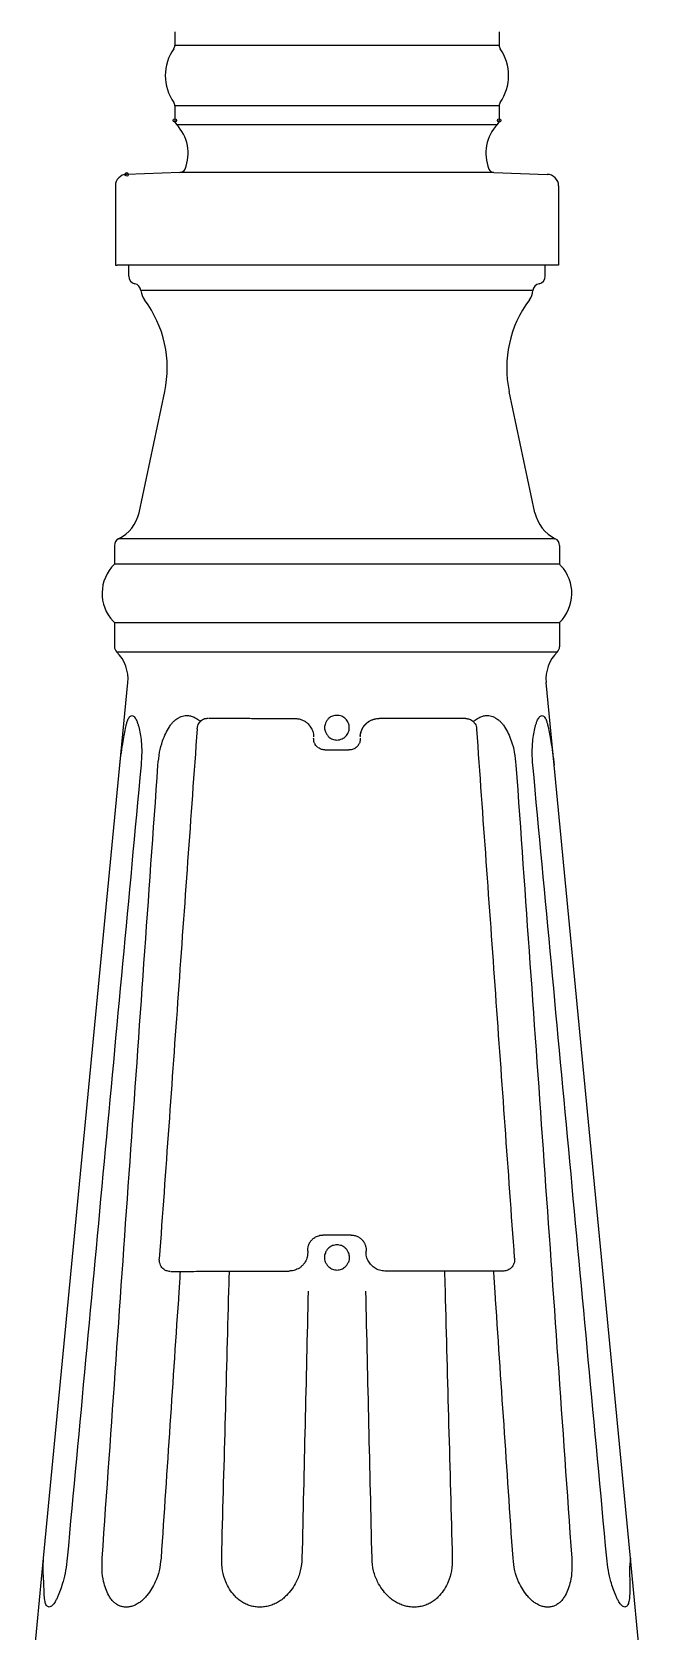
# Model space of a CAD drawing. Extents: x 0 to 104, y 0 to 335.
# Drawn here: x 31 to 51.6, y 30.3 to 84.4 of the extents above; entities that cross this region are included whole.
import ezdxf

# ---------------------------------------------------------------- set-up
doc = ezdxf.new("R2010")
doc.units = 0
doc.layers.add('LIVELLO_1', color=160, linetype='Continuous')

# ---------------------------------------------------------------- blocks, each defined once
blk = doc.blocks.new('AI9-BLK1')
at = {"layer": 'LIVELLO_1', "color": 7}
for p, q in [((-16.056, -83.152), (-16.056, -83.608)), ((-5.094, -83.152), (-5.094, -83.608)), ((-5.094, -83.608), (-16.056, -83.608)), ((-16.056, -85.645), (-16.056, -86.14)), ((-5.094, -85.645), (-16.056, -85.645)), ((-5.094, -85.645), (-5.094, -86.14)), ((-16.001, -86.271), (-5.148, -86.271)), ((-15.882, -87.9), (-17.681, -87.962)), ((-15.059, -87.9), (-15.882, -87.9)), ((-6.091, -87.9), (-15.059, -87.9)), ((-5.27, -87.9), (-6.091, -87.9)), ((-5.27, -87.9), (-3.468, -87.962)), ((-18.063, -88.347), (-18.063, -91.025)), ((-3.085, -88.347), (-3.085, -91.025)), ((-18.063, -91.025), (-18.004, -91.025)), ((-10.575, -91.025), (-18.004, -91.025)), ((-17.61, -91.403), (-17.61, -91.025)), ((-3.537, -91.025), (-17.61, -91.025)), ((-3.209, -91.025), (-10.575, -91.025)), ((-3.537, -91.403), (-3.537, -91.025)), ((-3.085, -91.025), (-3.209, -91.025)), ((-3.95, -91.882), (-17.198, -91.882)), ((-17.264, -99.387), (-16.396, -95.292)), ((-3.884, -99.387), (-4.755, -95.292)), ((-18.094, -100.497), (-18.094, -101.128)), ((-3.195, -100.269), (-17.952, -100.269)), ((-3.054, -100.497), (-3.054, -101.128)), ((-3.054, -101.128), (-18.094, -101.128)), ((-18.094, -103.094), (-18.094, -103.913)), ((-18.094, -103.094), (-3.054, -103.094)), ((-3.054, -103.094), (-3.054, -103.913)), ((-3.131, -104.094), (-18.018, -104.094)), ((-17.91, -107.916), (-17.64, -105.126)), ((-3.237, -107.916), (-3.507, -105.126)), ((-8.282, -106.336), (-9.15, -106.336)), ((-6.22, -106.333), (-7.095, -106.333)), ((-10.981, -107.399), (-10.393, -107.399)), ((-10.393, -107.399), (-10.169, -107.399)), ((-20.49, -134.696), (-17.91, -107.916)), ((-0.658, -134.696), (-3.237, -107.916)), ((-10.095, -123.786), (-11.055, -123.786)), ((-4.936, -125), (-5.276, -125)), ((-20.881, -138.762), (-20.49, -134.696)), ((-0.265, -138.762), (-0.658, -134.696))]:
    blk.add_line(p, q, dxfattribs=at)
for points in [[(-14.907, -106.325), (-14.856, -106.325), (-14.8, -106.325)], [(-7.095, -106.333), (-8.022, -106.336), (-8.282, -106.336)], [(-16.039, -125.015), (-15.956, -125.015), (-15.874, -125.015)], [(-14.404, -125.005), (-14.361, -125.005), (-14.317, -125.005), (-14.265, -125.005), (-14.209, -125.005)], [(-5.276, -125), (-6.941, -125), (-8.955, -125)]]:
    blk.add_lwpolyline(points, dxfattribs=at)
for centre, major_axis, ratio in [((-16.056, -86.14), (0.0594, 0), 0.921739), ((-5.093, -86.14), (0.0602, 0), 0.909962), ((-17.68, -87.962), (-0.0011, -0.061), 0.967351)]:
    blk.add_ellipse(centre, major_axis=major_axis, ratio=ratio, dxfattribs=at)
for points in [[(-16.09, -83.717), (-16.47, -84.261), (-16.47, -84.987), (-16.09, -85.537)], [(-16.09, -83.717), (-16.066, -83.685), (-16.056, -83.645), (-16.056, -83.608)], [(-5.094, -83.608), (-5.094, -83.645), (-5.08, -83.685), (-5.059, -83.717)], [(-5.059, -85.537), (-4.682, -84.987), (-4.682, -84.261), (-5.059, -83.717)], [(-16.056, -85.645), (-16.056, -85.604), (-16.066, -85.566), (-16.09, -85.537)], [(-5.059, -85.537), (-5.08, -85.566), (-5.094, -85.604), (-5.094, -85.645)], [(-16.056, -86.14), (-16.056, -86.187), (-16.036, -86.237), (-16.001, -86.271)], [(-15.709, -87.782), (-15.499, -87.266), (-15.612, -86.67), (-16.001, -86.271)], [(-5.148, -86.271), (-5.538, -86.67), (-5.651, -87.266), (-5.439, -87.782)], [(-5.148, -86.271), (-5.113, -86.237), (-5.094, -86.187), (-5.094, -86.14)], [(-17.681, -87.962), (-17.892, -87.962), (-18.063, -88.136), (-18.063, -88.347)], [(-15.882, -87.9), (-15.805, -87.896), (-15.739, -87.851), (-15.709, -87.782)], [(-5.439, -87.782), (-5.411, -87.851), (-5.344, -87.896), (-5.27, -87.9)], [(-3.085, -88.347), (-3.085, -88.136), (-3.258, -87.962), (-3.468, -87.962)], [(-17.61, -91.403), (-17.61, -91.525), (-17.525, -91.631), (-17.405, -91.655)], [(-17.198, -91.882), (-17.212, -91.771), (-17.294, -91.675), (-17.405, -91.655)], [(-3.744, -91.655), (-3.855, -91.675), (-3.94, -91.771), (-3.95, -91.882)], [(-3.744, -91.655), (-3.626, -91.631), (-3.537, -91.525), (-3.537, -91.403)], [(-17.198, -91.882), (-17.187, -91.997), (-17.144, -92.111), (-17.077, -92.201)], [(-17.198, -91.882), (-17.187, -91.997), (-17.144, -92.111), (-17.077, -92.201)], [(-16.396, -95.292), (-16.164, -94.21), (-16.412, -93.087), (-17.077, -92.201)], [(-4.073, -92.201), (-4.735, -93.087), (-4.986, -94.21), (-4.755, -95.292)], [(-4.073, -92.201), (-4.006, -92.111), (-3.962, -91.997), (-3.95, -91.882)], [(-17.952, -100.269), (-17.601, -100.093), (-17.348, -99.773), (-17.264, -99.387)], [(-3.884, -99.387), (-3.8, -99.773), (-3.549, -100.093), (-3.195, -100.269)], [(-17.952, -100.269), (-18.04, -100.309), (-18.094, -100.398), (-18.094, -100.497)], [(-3.054, -100.497), (-3.054, -100.398), (-3.11, -100.309), (-3.195, -100.269)], [(-18.094, -103.913), (-18.094, -103.978), (-18.066, -104.046), (-18.018, -104.094)], [(-17.64, -105.126), (-17.604, -104.742), (-17.742, -104.364), (-18.018, -104.094)], [(-3.131, -104.094), (-3.404, -104.364), (-3.544, -104.742), (-3.507, -105.126)], [(-3.131, -104.094), (-3.082, -104.046), (-3.054, -103.978), (-3.054, -103.913)]]:
    blk.add_open_spline(points, degree=3, dxfattribs=at)
for points, knots in [([(-18.094, -101.128), (-18.636, -101.651), (-18.655, -102.512), (-18.135, -103.056), (-18.12, -103.067), (-18.109, -103.083), (-18.094, -103.094)], [0, 0, 0, 0, 1, 1, 1, 2, 2, 2, 2]), ([(-3.054, -103.094), (-2.511, -102.576), (-2.495, -101.711), (-3.015, -101.168), (-3.026, -101.155), (-3.041, -101.146), (-3.054, -101.128)], [0, 0, 0, 0, 1, 1, 1, 2, 2, 2, 2]), ([(-17.91, -107.916), (-17.894, -107.771), (-17.88, -107.628), (-17.859, -107.487), (-17.842, -107.358), (-17.821, -107.233), (-17.801, -107.108), (-17.785, -107.023), (-17.773, -106.936), (-17.759, -106.856), (-17.744, -106.778), (-17.728, -106.699), (-17.711, -106.62), (-17.703, -106.586), (-17.695, -106.554), (-17.685, -106.521), (-17.676, -106.484), (-17.667, -106.45), (-17.654, -106.421), (-17.647, -106.397), (-17.637, -106.375), (-17.627, -106.355), (-17.619, -106.333), (-17.606, -106.312), (-17.593, -106.294), (-17.578, -106.28), (-17.566, -106.265), (-17.55, -106.257), (-17.537, -106.25), (-17.521, -106.242), (-17.502, -106.242), (-17.488, -106.242), (-17.469, -106.25), (-17.456, -106.257), (-17.438, -106.265), (-17.425, -106.28), (-17.412, -106.294), (-17.397, -106.312), (-17.384, -106.333), (-17.374, -106.352), (-17.361, -106.375), (-17.351, -106.397), (-17.339, -106.418), (-17.328, -106.45), (-17.315, -106.484), (-17.303, -106.518), (-17.294, -106.551), (-17.284, -106.586), (-17.274, -106.62), (-17.254, -106.699), (-17.237, -106.774), (-17.224, -106.856), (-17.212, -106.936), (-17.198, -107.023), (-17.188, -107.108), (-17.179, -107.233), (-17.17, -107.358), (-17.174, -107.488), (-17.174, -107.628), (-17.185, -107.771), (-17.195, -107.916)], [0, 0, 0, 0, 1, 1, 1, 2, 2, 2, 3, 3, 3, 4, 4, 4, 5, 5, 5, 6, 6, 6, 7, 7, 7, 8, 8, 8, 9, 9, 9, 10, 10, 10, 11, 11, 11, 12, 12, 12, 13, 13, 13, 14, 14, 14, 15, 15, 15, 16, 16, 16, 17, 17, 17, 18, 18, 18, 19, 19, 19, 20, 20, 20, 20]), ([(-16.623, -107.916), (-16.608, -107.766), (-16.595, -107.622), (-16.567, -107.48), (-16.544, -107.351), (-16.509, -107.22), (-16.469, -107.098), (-16.436, -107.008), (-16.401, -106.925), (-16.363, -106.842), (-16.326, -106.766), (-16.283, -106.691), (-16.237, -106.62), (-16.216, -106.583), (-16.191, -106.551), (-16.166, -106.521), (-16.141, -106.489), (-16.115, -106.46), (-16.083, -106.434), (-16.062, -106.413), (-16.039, -106.392), (-16.015, -106.375), (-15.992, -106.359), (-15.97, -106.343), (-15.946, -106.325)], [0, 0, 0, 0, 1, 1, 1, 2, 2, 2, 3, 3, 3, 4, 4, 4, 5, 5, 5, 6, 6, 6, 7, 7, 7, 8, 8, 8, 8]), ([(-15.946, -106.325), (-15.931, -106.315), (-15.913, -106.307), (-15.898, -106.298), (-15.876, -106.288), (-15.857, -106.28), (-15.838, -106.274), (-15.81, -106.261), (-15.782, -106.251), (-15.749, -106.25), (-15.721, -106.242), (-15.689, -106.24), (-15.658, -106.24), (-15.615, -106.24), (-15.573, -106.242), (-15.529, -106.251), (-15.487, -106.261), (-15.446, -106.277), (-15.405, -106.293), (-15.377, -106.303), (-15.351, -106.317), (-15.327, -106.333), (-15.302, -106.349), (-15.278, -106.367), (-15.258, -106.384), (-15.241, -106.397), (-15.231, -106.407), (-15.218, -106.418), (-15.208, -106.425), (-15.2, -106.434), (-15.192, -106.439)], [0, 0, 0, 0, 1, 1, 1, 2, 2, 2, 3, 3, 3, 4, 4, 4, 5, 5, 5, 6, 6, 6, 7, 7, 7, 8, 8, 8, 9, 9, 9, 10, 10, 10, 10]), ([(-15.278, -106.583), (-15.267, -106.557), (-15.258, -106.532), (-15.241, -106.508), (-15.228, -106.484), (-15.209, -106.46), (-15.192, -106.439)], [0, 0, 0, 0, 1, 1, 1, 2, 2, 2, 2]), ([(-15.192, -106.439), (-15.17, -106.421), (-15.148, -106.399), (-15.126, -106.384), (-15.101, -106.367), (-15.075, -106.359), (-15.046, -106.343)], [0, 0, 0, 0, 1, 1, 1, 2, 2, 2, 2]), ([(-15.046, -106.343), (-15.027, -106.341), (-15.007, -106.336), (-14.985, -106.333), (-14.966, -106.33), (-14.947, -106.327), (-14.924, -106.322)], [0, 0, 0, 0, 1, 1, 1, 2, 2, 2, 2]), ([(-14.8, -106.325), (-14.644, -106.325), (-14.493, -106.327), (-14.336, -106.327), (-14.185, -106.33), (-14.028, -106.33), (-13.875, -106.33)], [0, 0, 0, 0, 1, 1, 1, 2, 2, 2, 2]), ([(-13.875, -106.33), (-13.875, -106.33), (-13.686, -106.33), (-13.686, -106.33), (-13.612, -106.33), (-13.539, -106.33), (-13.467, -106.333), (-13.467, -106.333), (-13.178, -106.333), (-13.178, -106.333), (-13.178, -106.333), (-12.858, -106.333), (-12.858, -106.333)], [0, 0, 0, 0, 1, 1, 1, 2, 2, 2, 3, 3, 3, 4, 4, 4, 4]), ([(-12.858, -106.333), (-12.858, -106.333), (-12.43, -106.333), (-12.43, -106.333), (-12.288, -106.333), (-12.143, -106.333), (-11.999, -106.336)], [0, 0, 0, 0, 1, 1, 1, 2, 2, 2, 2]), ([(-11.996, -106.336), (-11.957, -106.341), (-11.916, -106.341), (-11.875, -106.349), (-11.837, -106.355), (-11.8, -106.367), (-11.765, -106.378), (-11.729, -106.392), (-11.696, -106.413), (-11.663, -106.431), (-11.635, -106.449), (-11.609, -106.466), (-11.582, -106.489), (-11.563, -106.508), (-11.541, -106.529), (-11.523, -106.551), (-11.515, -106.559), (-11.507, -106.567), (-11.5, -106.575), (-11.497, -106.582), (-11.492, -106.586), (-11.489, -106.593)], [0, 0, 0, 0, 1, 1, 1, 2, 2, 2, 3, 3, 3, 4, 4, 4, 5, 5, 5, 6, 6, 6, 7, 7, 7, 7]), ([(-10.575, -106.232), (-10.627, -106.233), (-10.677, -106.24), (-10.726, -106.254), (-10.769, -106.27), (-10.81, -106.298), (-10.845, -106.327), (-10.87, -106.352), (-10.894, -106.378), (-10.914, -106.408), (-10.935, -106.436), (-10.95, -106.466), (-10.963, -106.5), (-10.971, -106.524), (-10.98, -106.55), (-10.984, -106.572), (-10.991, -106.596), (-10.992, -106.62), (-10.992, -106.647), (-10.992, -106.668), (-10.991, -106.696), (-10.984, -106.72), (-10.98, -106.744), (-10.971, -106.768), (-10.964, -106.792), (-10.95, -106.824), (-10.935, -106.856), (-10.914, -106.882), (-10.894, -106.914), (-10.87, -106.94), (-10.845, -106.965), (-10.81, -106.994), (-10.769, -107.023), (-10.726, -107.037), (-10.677, -107.055), (-10.627, -107.057), (-10.575, -107.065)], [0, 0, 0, 0, 1, 1, 1, 2, 2, 2, 3, 3, 3, 4, 4, 4, 5, 5, 5, 6, 6, 6, 7, 7, 7, 8, 8, 8, 9, 9, 9, 10, 10, 10, 11, 11, 11, 12, 12, 12, 12]), ([(-10.415, -106.261), (-10.442, -106.251), (-10.468, -106.242), (-10.495, -106.237), (-10.517, -106.233), (-10.547, -106.232), (-10.575, -106.232)], [0, 0, 0, 0, 1, 1, 1, 2, 2, 2, 2]), ([(-10.401, -107.023), (-10.376, -107.012), (-10.356, -107.001), (-10.335, -106.986), (-10.315, -106.973), (-10.296, -106.957), (-10.279, -106.936), (-10.26, -106.919), (-10.243, -106.901), (-10.228, -106.875), (-10.213, -106.856), (-10.2, -106.832), (-10.192, -106.806), (-10.179, -106.782), (-10.169, -106.757), (-10.167, -106.729), (-10.161, -106.702), (-10.161, -106.675), (-10.161, -106.647), (-10.161, -106.62), (-10.161, -106.593), (-10.167, -106.567), (-10.169, -106.538), (-10.179, -106.511), (-10.192, -106.489), (-10.2, -106.46), (-10.213, -106.436), (-10.228, -106.416), (-10.243, -106.391), (-10.261, -106.37), (-10.282, -106.352), (-10.302, -106.33), (-10.32, -106.315), (-10.345, -106.299), (-10.366, -106.285), (-10.393, -106.274), (-10.415, -106.261)], [0, 0, 0, 0, 1, 1, 1, 2, 2, 2, 3, 3, 3, 4, 4, 4, 5, 5, 5, 6, 6, 6, 7, 7, 7, 8, 8, 8, 9, 9, 9, 10, 10, 10, 11, 11, 11, 12, 12, 12, 12]), ([(-9.642, -106.569), (-9.64, -106.567), (-9.636, -106.564), (-9.635, -106.557), (-9.631, -106.554), (-9.626, -106.551), (-9.623, -106.55), (-9.62, -106.545), (-9.617, -106.54), (-9.615, -106.538), (-9.612, -106.532), (-9.609, -106.529), (-9.606, -106.529), (-9.603, -106.524), (-9.6, -106.521), (-9.597, -106.521), (-9.595, -106.514), (-9.59, -106.514), (-9.587, -106.511), (-9.587, -106.508), (-9.585, -106.506), (-9.579, -106.503), (-9.578, -106.5), (-9.576, -106.497), (-9.573, -106.497), (-9.571, -106.493), (-9.565, -106.492), (-9.562, -106.489), (-9.561, -106.489), (-9.559, -106.484), (-9.554, -106.482), (-9.553, -106.479), (-9.549, -106.479), (-9.548, -106.476), (-9.545, -106.472), (-9.541, -106.468), (-9.54, -106.468), (-9.537, -106.466), (-9.537, -106.466), (-9.533, -106.466), (-9.533, -106.466), (-9.531, -106.463), (-9.529, -106.46), (-9.529, -106.46), (-9.526, -106.46), (-9.526, -106.46), (-9.524, -106.458), (-9.521, -106.458), (-9.521, -106.458), (-9.518, -106.458), (-9.518, -106.453), (-9.518, -106.453), (-9.518, -106.453), (-9.515, -106.45), (-9.515, -106.45), (-9.515, -106.45), (-9.512, -106.449), (-9.512, -106.449), (-9.512, -106.449), (-9.507, -106.449), (-9.507, -106.449), (-9.507, -106.449), (-9.507, -106.445), (-9.507, -106.445), (-9.507, -106.445), (-9.505, -106.445), (-9.505, -106.445)], [0, 0, 0, 0, 1, 1, 1, 2, 2, 2, 3, 3, 3, 4, 4, 4, 5, 5, 5, 6, 6, 6, 7, 7, 7, 8, 8, 8, 9, 9, 9, 10, 10, 10, 11, 11, 11, 12, 12, 12, 13, 13, 13, 14, 14, 14, 15, 15, 15, 16, 16, 16, 17, 17, 17, 18, 18, 18, 19, 19, 19, 20, 20, 20, 21, 21, 21, 22, 22, 22, 22]), ([(-9.642, -106.569), (-9.638, -106.567), (-9.635, -106.559), (-9.631, -106.557), (-9.626, -106.551), (-9.62, -106.545), (-9.617, -106.538), (-9.609, -106.529), (-9.6, -106.524), (-9.59, -106.514), (-9.585, -106.506), (-9.578, -106.5), (-9.567, -106.493), (-9.557, -106.484), (-9.545, -106.476), (-9.533, -106.466), (-9.524, -106.458), (-9.515, -106.45), (-9.505, -106.445)], [0, 0, 0, 0, 1, 1, 1, 2, 2, 2, 3, 3, 3, 4, 4, 4, 5, 5, 5, 6, 6, 6, 6]), ([(-9.505, -106.445), (-9.495, -106.439), (-9.487, -106.434), (-9.479, -106.428), (-9.469, -106.421), (-9.454, -106.416), (-9.443, -106.408), (-9.426, -106.399), (-9.41, -106.391), (-9.391, -106.384), (-9.37, -106.375), (-9.349, -106.37), (-9.329, -106.36)], [0, 0, 0, 0, 1, 1, 1, 2, 2, 2, 3, 3, 3, 4, 4, 4, 4]), ([(-9.505, -106.445), (-9.477, -106.428), (-9.451, -106.413), (-9.421, -106.397), (-9.391, -106.384), (-9.36, -106.373), (-9.329, -106.36)], [0, 0, 0, 0, 1, 1, 1, 2, 2, 2, 2]), ([(-9.329, -106.36), (-9.301, -106.355), (-9.272, -106.349), (-9.244, -106.343), (-9.212, -106.341), (-9.183, -106.341), (-9.153, -106.336)], [0, 0, 0, 0, 1, 1, 1, 2, 2, 2, 2]), ([(-9.329, -106.36), (-9.317, -106.36), (-9.305, -106.359), (-9.294, -106.352), (-9.28, -106.352), (-9.27, -106.349), (-9.258, -106.346)], [0, 0, 0, 0, 1, 1, 1, 2, 2, 2, 2]), ([(-6.22, -106.333), (-6.2, -106.341), (-6.181, -106.343), (-6.161, -106.346), (-6.137, -106.349), (-6.12, -106.352), (-6.1, -106.359)], [0, 0, 0, 0, 1, 1, 1, 2, 2, 2, 2]), ([(-6.1, -106.359), (-6.073, -106.367), (-6.047, -106.378), (-6.027, -106.392), (-6.002, -106.408), (-5.983, -106.428), (-5.962, -106.445)], [0, 0, 0, 0, 1, 1, 1, 2, 2, 2, 2]), ([(-5.962, -106.445), (-5.953, -106.439), (-5.945, -106.431), (-5.937, -106.421), (-5.921, -106.408), (-5.908, -106.397), (-5.894, -106.384), (-5.871, -106.367), (-5.847, -106.349), (-5.82, -106.333), (-5.795, -106.317), (-5.77, -106.303), (-5.742, -106.293), (-5.704, -106.277), (-5.66, -106.261), (-5.62, -106.251), (-5.577, -106.242), (-5.533, -106.24), (-5.49, -106.24), (-5.458, -106.24), (-5.429, -106.242), (-5.397, -106.25), (-5.367, -106.251), (-5.339, -106.261), (-5.312, -106.274), (-5.291, -106.28), (-5.271, -106.288), (-5.25, -106.298), (-5.238, -106.307), (-5.218, -106.315), (-5.204, -106.325)], [0, 0, 0, 0, 1, 1, 1, 2, 2, 2, 3, 3, 3, 4, 4, 4, 5, 5, 5, 6, 6, 6, 7, 7, 7, 8, 8, 8, 9, 9, 9, 10, 10, 10, 10]), ([(-5.962, -106.445), (-5.944, -106.468), (-5.922, -106.492), (-5.908, -106.514), (-5.892, -106.54), (-5.881, -106.569), (-5.871, -106.596)], [0, 0, 0, 0, 1, 1, 1, 2, 2, 2, 2]), ([(-5.204, -106.325), (-5.179, -106.343), (-5.157, -106.359), (-5.135, -106.375), (-5.11, -106.392), (-5.088, -106.413), (-5.064, -106.434), (-5.035, -106.46), (-5.007, -106.489), (-4.984, -106.521), (-4.957, -106.551), (-4.933, -106.583), (-4.913, -106.62), (-4.865, -106.691), (-4.823, -106.766), (-4.788, -106.842), (-4.747, -106.925), (-4.714, -107.008), (-4.682, -107.098), (-4.641, -107.22), (-4.606, -107.351), (-4.581, -107.48), (-4.555, -107.622), (-4.54, -107.766), (-4.525, -107.916)], [0, 0, 0, 0, 1, 1, 1, 2, 2, 2, 3, 3, 3, 4, 4, 4, 5, 5, 5, 6, 6, 6, 7, 7, 7, 8, 8, 8, 8]), ([(-3.955, -107.916), (-3.965, -107.771), (-3.974, -107.628), (-3.974, -107.488), (-3.974, -107.358), (-3.973, -107.233), (-3.958, -107.108), (-3.95, -107.023), (-3.94, -106.936), (-3.926, -106.856), (-3.912, -106.774), (-3.897, -106.699), (-3.874, -106.62), (-3.866, -106.586), (-3.857, -106.551), (-3.845, -106.518), (-3.835, -106.484), (-3.82, -106.45), (-3.808, -106.418), (-3.799, -106.397), (-3.789, -106.375), (-3.775, -106.352), (-3.766, -106.333), (-3.751, -106.312), (-3.736, -106.294), (-3.722, -106.28), (-3.708, -106.265), (-3.692, -106.257), (-3.678, -106.25), (-3.661, -106.242), (-3.645, -106.242), (-3.628, -106.242), (-3.611, -106.25), (-3.598, -106.257), (-3.582, -106.265), (-3.567, -106.28), (-3.556, -106.294), (-3.54, -106.312), (-3.529, -106.333), (-3.52, -106.355), (-3.51, -106.375), (-3.501, -106.397), (-3.493, -106.421), (-3.483, -106.45), (-3.473, -106.484), (-3.465, -106.521), (-3.454, -106.554), (-3.446, -106.586), (-3.435, -106.62), (-3.419, -106.699), (-3.402, -106.778), (-3.391, -106.856), (-3.375, -106.936), (-3.361, -107.023), (-3.349, -107.108), (-3.327, -107.233), (-3.309, -107.358), (-3.291, -107.487), (-3.268, -107.628), (-3.255, -107.771), (-3.237, -107.916)], [0, 0, 0, 0, 1, 1, 1, 2, 2, 2, 3, 3, 3, 4, 4, 4, 5, 5, 5, 6, 6, 6, 7, 7, 7, 8, 8, 8, 9, 9, 9, 10, 10, 10, 11, 11, 11, 12, 12, 12, 13, 13, 13, 14, 14, 14, 15, 15, 15, 16, 16, 16, 17, 17, 17, 18, 18, 18, 19, 19, 19, 20, 20, 20, 20]), ([(-15.3, -106.691), (-15.514, -109.673), (-15.729, -112.655), (-15.94, -115.637), (-16.153, -118.621), (-16.365, -121.599), (-16.58, -124.583)], [0, 0, 0, 0, 1, 1, 1, 2, 2, 2, 2]), ([(-15.3, -106.691), (-15.297, -106.675), (-15.294, -106.657), (-15.291, -106.639), (-15.285, -106.62), (-15.283, -106.601), (-15.278, -106.583)], [0, 0, 0, 0, 1, 1, 1, 2, 2, 2, 2]), ([(-11.489, -106.593), (-11.458, -106.639), (-11.427, -106.688), (-11.406, -106.74), (-11.383, -106.792), (-11.375, -106.85), (-11.366, -106.904)], [0, 0, 0, 0, 1, 1, 1, 2, 2, 2, 2]), ([(-11.37, -106.875), (-11.37, -106.89), (-11.37, -106.904), (-11.366, -106.919), (-11.366, -106.919), (-11.366, -106.959), (-11.366, -106.959)], [0, 0, 0, 0, 1, 1, 1, 2, 2, 2, 2]), ([(-9.785, -106.908), (-9.778, -106.874), (-9.774, -106.843), (-9.766, -106.813), (-9.758, -106.782), (-9.747, -106.75), (-9.736, -106.723)], [0, 0, 0, 0, 1, 1, 1, 2, 2, 2, 2]), ([(-9.785, -106.959), (-9.785, -106.946), (-9.781, -106.932), (-9.781, -106.919), (-9.778, -106.904), (-9.778, -106.891), (-9.778, -106.875)], [0, 0, 0, 0, 1, 1, 1, 2, 2, 2, 2]), ([(-9.778, -106.875), (-9.774, -106.85), (-9.769, -106.824), (-9.761, -106.798), (-9.753, -106.771), (-9.745, -106.747), (-9.736, -106.723)], [0, 0, 0, 0, 1, 1, 1, 2, 2, 2, 2]), ([(-9.736, -106.723), (-9.728, -106.71), (-9.725, -106.696), (-9.717, -106.684), (-9.712, -106.672), (-9.703, -106.659), (-9.696, -106.647), (-9.687, -106.633), (-9.681, -106.62), (-9.669, -106.607), (-9.663, -106.596), (-9.653, -106.583), (-9.642, -106.569)], [0, 0, 0, 0, 1, 1, 1, 2, 2, 2, 3, 3, 3, 4, 4, 4, 4]), ([(-9.736, -106.723), (-9.733, -106.72), (-9.732, -106.72), (-9.732, -106.717), (-9.732, -106.715), (-9.732, -106.715), (-9.73, -106.71), (-9.73, -106.71), (-9.728, -106.708), (-9.728, -106.708), (-9.728, -106.705), (-9.727, -106.705), (-9.725, -106.702), (-9.725, -106.702), (-9.725, -106.696), (-9.725, -106.696), (-9.724, -106.696), (-9.722, -106.693), (-9.722, -106.693), (-9.722, -106.693), (-9.722, -106.691), (-9.72, -106.688), (-9.717, -106.688), (-9.717, -106.684), (-9.717, -106.684), (-9.717, -106.684), (-9.716, -106.681), (-9.714, -106.676), (-9.714, -106.676), (-9.714, -106.675), (-9.714, -106.675), (-9.712, -106.675), (-9.712, -106.672), (-9.712, -106.672), (-9.712, -106.668), (-9.712, -106.668), (-9.709, -106.665), (-9.709, -106.665), (-9.708, -106.665), (-9.708, -106.662), (-9.708, -106.659), (-9.705, -106.659), (-9.703, -106.659), (-9.703, -106.659), (-9.703, -106.657), (-9.703, -106.657), (-9.702, -106.654), (-9.699, -106.649), (-9.699, -106.649), (-9.699, -106.649), (-9.699, -106.647), (-9.699, -106.647), (-9.696, -106.647), (-9.696, -106.644), (-9.696, -106.644), (-9.696, -106.641), (-9.696, -106.641), (-9.696, -106.641), (-9.696, -106.641), (-9.694, -106.639), (-9.694, -106.639), (-9.691, -106.635), (-9.687, -106.635), (-9.687, -106.633), (-9.687, -106.633), (-9.686, -106.63), (-9.686, -106.63), (-9.686, -106.63), (-9.686, -106.63), (-9.686, -106.627), (-9.686, -106.627), (-9.684, -106.625), (-9.681, -106.625), (-9.681, -106.625), (-9.681, -106.62), (-9.681, -106.62), (-9.68, -106.62), (-9.68, -106.617), (-9.68, -106.617), (-9.68, -106.615), (-9.68, -106.615), (-9.678, -106.615), (-9.678, -106.615), (-9.676, -106.612), (-9.676, -106.612), (-9.676, -106.612), (-9.669, -106.607), (-9.669, -106.607), (-9.669, -106.607), (-9.669, -106.604), (-9.669, -106.604), (-9.669, -106.601), (-9.667, -106.601), (-9.667, -106.601), (-9.667, -106.601), (-9.666, -106.6), (-9.666, -106.6), (-9.666, -106.6), (-9.663, -106.596), (-9.663, -106.596), (-9.663, -106.596), (-9.663, -106.596), (-9.663, -106.593), (-9.663, -106.593), (-9.661, -106.593), (-9.661, -106.593), (-9.661, -106.593), (-9.661, -106.59), (-9.661, -106.59), (-9.661, -106.59), (-9.658, -106.586), (-9.658, -106.586), (-9.658, -106.586), (-9.656, -106.586), (-9.656, -106.586), (-9.656, -106.583), (-9.653, -106.583), (-9.653, -106.583), (-9.653, -106.583), (-9.653, -106.583), (-9.653, -106.583), (-9.653, -106.583), (-9.653, -106.582), (-9.653, -106.582), (-9.653, -106.582), (-9.651, -106.582), (-9.651, -106.579), (-9.651, -106.579), (-9.65, -106.579), (-9.65, -106.579), (-9.65, -106.579), (-9.65, -106.575), (-9.65, -106.575), (-9.65, -106.575), (-9.645, -106.575), (-9.645, -106.575), (-9.645, -106.575), (-9.645, -106.572), (-9.645, -106.572), (-9.645, -106.572), (-9.643, -106.572), (-9.643, -106.572), (-9.643, -106.572), (-9.643, -106.569), (-9.643, -106.569), (-9.643, -106.569), (-9.642, -106.569), (-9.642, -106.569)], [0, 0, 0, 0, 1, 1, 1, 2, 2, 2, 3, 3, 3, 4, 4, 4, 5, 5, 5, 6, 6, 6, 7, 7, 7, 8, 8, 8, 9, 9, 9, 10, 10, 10, 11, 11, 11, 12, 12, 12, 13, 13, 13, 14, 14, 14, 15, 15, 15, 16, 16, 16, 17, 17, 17, 18, 18, 18, 19, 19, 19, 20, 20, 20, 21, 21, 21, 22, 22, 22, 23, 23, 23, 24, 24, 24, 25, 25, 25, 26, 26, 26, 27, 27, 27, 28, 28, 28, 29, 29, 29, 30, 30, 30, 31, 31, 31, 32, 32, 32, 33, 33, 33, 34, 34, 34, 35, 35, 35, 36, 36, 36, 37, 37, 37, 38, 38, 38, 39, 39, 39, 40, 40, 40, 41, 41, 41, 42, 42, 42, 43, 43, 43, 44, 44, 44, 45, 45, 45, 46, 46, 46, 47, 47, 47, 48, 48, 48, 49, 49, 49, 49]), ([(-5.871, -106.596), (-5.866, -106.615), (-5.863, -106.633), (-5.858, -106.649), (-5.856, -106.665), (-5.853, -106.684), (-5.847, -106.702)], [0, 0, 0, 0, 1, 1, 1, 2, 2, 2, 2]), ([(-4.571, -124.567), (-4.785, -121.59), (-4.997, -118.613), (-5.21, -115.635), (-5.421, -112.655), (-5.637, -109.681), (-5.847, -106.702)], [0, 0, 0, 0, 1, 1, 1, 2, 2, 2, 2]), ([(-11.342, -107.151), (-11.347, -107.127), (-11.356, -107.103), (-11.359, -107.076), (-11.362, -107.052), (-11.362, -107.028), (-11.362, -107.001)], [0, 0, 0, 0, 1, 1, 1, 2, 2, 2, 2]), ([(-11.306, -107.22), (-11.311, -107.208), (-11.316, -107.2), (-11.325, -107.185), (-11.328, -107.176), (-11.333, -107.164), (-11.342, -107.151)], [0, 0, 0, 0, 1, 1, 1, 2, 2, 2, 2]), ([(-11.224, -107.315), (-11.239, -107.299), (-11.254, -107.283), (-11.268, -107.272), (-11.281, -107.254), (-11.293, -107.24), (-11.306, -107.22)], [0, 0, 0, 0, 1, 1, 1, 2, 2, 2, 2]), ([(-10.981, -107.399), (-11.019, -107.397), (-11.058, -107.394), (-11.094, -107.381), (-11.13, -107.373), (-11.165, -107.351), (-11.201, -107.33)], [0, 0, 0, 0, 1, 1, 1, 2, 2, 2, 2]), ([(-10.575, -107.065), (-10.544, -107.062), (-10.514, -107.057), (-10.484, -107.055), (-10.456, -107.047), (-10.427, -107.037), (-10.401, -107.023)], [0, 0, 0, 0, 1, 1, 1, 2, 2, 2, 2]), ([(-10.092, -107.394), (-10.103, -107.394), (-10.116, -107.394), (-10.131, -107.397), (-10.141, -107.399), (-10.156, -107.399), (-10.169, -107.399)], [0, 0, 0, 0, 1, 1, 1, 2, 2, 2, 2]), ([(-9.926, -107.315), (-9.932, -107.319), (-9.939, -107.323), (-9.943, -107.326), (-9.952, -107.336), (-9.965, -107.341), (-9.973, -107.347), (-9.988, -107.355), (-10.008, -107.366), (-10.026, -107.373), (-10.047, -107.381), (-10.069, -107.387), (-10.092, -107.394)], [0, 0, 0, 0, 1, 1, 1, 2, 2, 2, 3, 3, 3, 4, 4, 4, 4]), ([(-9.843, -107.22), (-9.857, -107.24), (-9.866, -107.254), (-9.88, -107.272), (-9.894, -107.283), (-9.911, -107.299), (-9.926, -107.315)], [0, 0, 0, 0, 1, 1, 1, 2, 2, 2, 2]), ([(-9.807, -107.151), (-9.816, -107.164), (-9.821, -107.176), (-9.827, -107.188), (-9.832, -107.2), (-9.837, -107.208), (-9.843, -107.22)], [0, 0, 0, 0, 1, 1, 1, 2, 2, 2, 2]), ([(-9.786, -107.001), (-9.786, -107.028), (-9.786, -107.052), (-9.789, -107.076), (-9.794, -107.103), (-9.802, -107.127), (-9.807, -107.151)], [0, 0, 0, 0, 1, 1, 1, 2, 2, 2, 2]), ([(-17.195, -107.916), (-17.61, -112.379), (-18.029, -116.839), (-18.443, -121.304), (-18.86, -125.769), (-19.277, -130.231), (-19.691, -134.696)], [0, 0, 0, 0, 1, 1, 1, 2, 2, 2, 2]), ([(-18.51, -134.696), (-18.194, -130.231), (-17.883, -125.769), (-17.568, -121.304), (-17.254, -116.839), (-16.939, -112.379), (-16.623, -107.916)], [0, 0, 0, 0, 1, 1, 1, 2, 2, 2, 2]), ([(-4.525, -107.916), (-4.211, -112.379), (-3.894, -116.839), (-3.582, -121.304), (-3.266, -125.769), (-2.954, -130.231), (-2.642, -134.696)], [0, 0, 0, 0, 1, 1, 1, 2, 2, 2, 2]), ([(-1.456, -134.696), (-1.873, -130.231), (-2.287, -125.769), (-2.704, -121.304), (-3.12, -116.839), (-3.537, -112.379), (-3.955, -107.916)], [0, 0, 0, 0, 1, 1, 1, 2, 2, 2, 2]), ([(-11.563, -124.327), (-11.563, -124.296), (-11.563, -124.266), (-11.558, -124.235), (-11.556, -124.209), (-11.551, -124.182), (-11.543, -124.158), (-11.538, -124.139), (-11.533, -124.127), (-11.527, -124.11), (-11.523, -124.1), (-11.518, -124.089), (-11.513, -124.078)], [0, 0, 0, 0, 1, 1, 1, 2, 2, 2, 3, 3, 3, 4, 4, 4, 4]), ([(-11.513, -124.078), (-11.507, -124.067), (-11.505, -124.059), (-11.5, -124.049), (-11.492, -124.039), (-11.489, -124.031), (-11.482, -124.021), (-11.474, -124.01), (-11.466, -123.993), (-11.458, -123.985), (-11.447, -123.973), (-11.438, -123.964), (-11.428, -123.952), (-11.416, -123.941), (-11.406, -123.927), (-11.392, -123.916), (-11.382, -123.903), (-11.366, -123.895), (-11.356, -123.887), (-11.336, -123.874), (-11.316, -123.858), (-11.298, -123.85), (-11.275, -123.837), (-11.255, -123.827), (-11.234, -123.819), (-11.207, -123.811), (-11.178, -123.803), (-11.149, -123.794), (-11.117, -123.792), (-11.088, -123.789), (-11.055, -123.786)], [0, 0, 0, 0, 1, 1, 1, 2, 2, 2, 3, 3, 3, 4, 4, 4, 5, 5, 5, 6, 6, 6, 7, 7, 7, 8, 8, 8, 9, 9, 9, 10, 10, 10, 10]), ([(-10.575, -124.115), (-10.627, -124.121), (-10.677, -124.127), (-10.726, -124.143), (-10.771, -124.158), (-10.812, -124.185), (-10.848, -124.219), (-10.876, -124.24), (-10.9, -124.266), (-10.92, -124.296), (-10.938, -124.327), (-10.956, -124.357), (-10.967, -124.391), (-10.98, -124.413), (-10.984, -124.439), (-10.992, -124.466), (-10.997, -124.49), (-10.999, -124.514), (-10.999, -124.537), (-10.999, -124.566), (-10.997, -124.59), (-10.992, -124.612), (-10.984, -124.638), (-10.98, -124.665), (-10.969, -124.688), (-10.956, -124.718), (-10.938, -124.752), (-10.92, -124.784), (-10.9, -124.808), (-10.876, -124.837), (-10.848, -124.861), (-10.812, -124.893), (-10.771, -124.919), (-10.726, -124.936), (-10.677, -124.954), (-10.627, -124.957), (-10.575, -124.965)], [0, 0, 0, 0, 1, 1, 1, 2, 2, 2, 3, 3, 3, 4, 4, 4, 5, 5, 5, 6, 6, 6, 7, 7, 7, 8, 8, 8, 9, 9, 9, 10, 10, 10, 11, 11, 11, 12, 12, 12, 12]), ([(-10.575, -124.965), (-10.522, -124.957), (-10.472, -124.954), (-10.422, -124.936), (-10.376, -124.919), (-10.337, -124.893), (-10.302, -124.861), (-10.272, -124.837), (-10.251, -124.808), (-10.228, -124.784), (-10.21, -124.752), (-10.194, -124.718), (-10.179, -124.688), (-10.169, -124.665), (-10.164, -124.638), (-10.156, -124.612), (-10.153, -124.59), (-10.15, -124.566), (-10.15, -124.537), (-10.15, -124.514), (-10.153, -124.49), (-10.159, -124.466), (-10.164, -124.439), (-10.169, -124.413), (-10.179, -124.391), (-10.194, -124.357), (-10.21, -124.327), (-10.228, -124.296), (-10.251, -124.266), (-10.274, -124.24), (-10.302, -124.219), (-10.337, -124.185), (-10.376, -124.158), (-10.422, -124.143), (-10.472, -124.127), (-10.522, -124.121), (-10.575, -124.115)], [0, 0, 0, 0, 1, 1, 1, 2, 2, 2, 3, 3, 3, 4, 4, 4, 5, 5, 5, 6, 6, 6, 7, 7, 7, 8, 8, 8, 9, 9, 9, 10, 10, 10, 11, 11, 11, 12, 12, 12, 12]), ([(-10.095, -123.786), (-10.095, -123.786), (-10.064, -123.786), (-10.064, -123.786), (-10.053, -123.789), (-10.042, -123.792), (-10.032, -123.792)], [0, 0, 0, 0, 1, 1, 1, 2, 2, 2, 2]), ([(-10.032, -123.792), (-10.008, -123.794), (-9.987, -123.797), (-9.965, -123.805), (-9.942, -123.811), (-9.921, -123.818), (-9.903, -123.826), (-9.885, -123.832), (-9.866, -123.84), (-9.849, -123.85), (-9.832, -123.858), (-9.816, -123.87), (-9.799, -123.884), (-9.786, -123.893), (-9.771, -123.903), (-9.758, -123.913), (-9.745, -123.927), (-9.732, -123.938), (-9.722, -123.949), (-9.712, -123.96), (-9.702, -123.973), (-9.694, -123.985), (-9.684, -123.993), (-9.676, -124.01), (-9.667, -124.021), (-9.661, -124.031), (-9.656, -124.039), (-9.65, -124.049), (-9.645, -124.059), (-9.64, -124.067), (-9.635, -124.078)], [0, 0, 0, 0, 1, 1, 1, 2, 2, 2, 3, 3, 3, 4, 4, 4, 5, 5, 5, 6, 6, 6, 7, 7, 7, 8, 8, 8, 9, 9, 9, 10, 10, 10, 10]), ([(-9.635, -124.078), (-9.631, -124.089), (-9.626, -124.1), (-9.622, -124.11), (-9.617, -124.127), (-9.612, -124.139), (-9.606, -124.155), (-9.597, -124.182), (-9.59, -124.209), (-9.589, -124.235), (-9.587, -124.266), (-9.587, -124.296), (-9.587, -124.327)], [0, 0, 0, 0, 1, 1, 1, 2, 2, 2, 3, 3, 3, 4, 4, 4, 4]), ([(-16.57, -124.71), (-16.57, -124.692), (-16.574, -124.673), (-16.577, -124.652), (-16.577, -124.635), (-16.578, -124.617), (-16.58, -124.595)], [0, 0, 0, 0, 1, 1, 1, 2, 2, 2, 2]), ([(-16.345, -124.991), (-16.401, -124.957), (-16.456, -124.925), (-16.492, -124.879), (-16.531, -124.834), (-16.55, -124.771), (-16.57, -124.71)], [0, 0, 0, 0, 1, 1, 1, 2, 2, 2, 2]), ([(-11.563, -124.327), (-11.563, -124.392), (-11.563, -124.46), (-11.579, -124.527), (-11.591, -124.583), (-11.617, -124.641), (-11.648, -124.692), (-11.671, -124.728), (-11.69, -124.76), (-11.722, -124.789), (-11.745, -124.816), (-11.772, -124.843), (-11.8, -124.864), (-11.816, -124.875), (-11.831, -124.888), (-11.845, -124.898), (-11.86, -124.907), (-11.875, -124.915), (-11.89, -124.925)], [0, 0, 0, 0, 1, 1, 1, 2, 2, 2, 3, 3, 3, 4, 4, 4, 5, 5, 5, 6, 6, 6, 6]), ([(-8.955, -125), (-9.018, -124.997), (-9.079, -124.991), (-9.139, -124.975), (-9.192, -124.959), (-9.242, -124.936), (-9.288, -124.907), (-9.334, -124.874), (-9.378, -124.84), (-9.413, -124.802), (-9.452, -124.761), (-9.485, -124.717), (-9.512, -124.667), (-9.541, -124.618), (-9.562, -124.566), (-9.576, -124.514), (-9.587, -124.453), (-9.587, -124.391), (-9.587, -124.327)], [0, 0, 0, 0, 1, 1, 1, 2, 2, 2, 3, 3, 3, 4, 4, 4, 5, 5, 5, 6, 6, 6, 6]), ([(-4.58, -124.696), (-4.597, -124.755), (-4.619, -124.816), (-4.657, -124.861), (-4.694, -124.909), (-4.747, -124.941), (-4.803, -124.973)], [0, 0, 0, 0, 1, 1, 1, 2, 2, 2, 2]), ([(-4.569, -124.58), (-4.573, -124.598), (-4.573, -124.618), (-4.573, -124.638), (-4.578, -124.656), (-4.578, -124.676), (-4.58, -124.696)], [0, 0, 0, 0, 1, 1, 1, 2, 2, 2, 2]), ([(-16.212, -125.017), (-16.235, -125.015), (-16.257, -125.009), (-16.279, -125.005), (-16.299, -125), (-16.324, -124.997), (-16.345, -124.991)], [0, 0, 0, 0, 1, 1, 1, 2, 2, 2, 2]), ([(-16.192, -125.017), (-16.169, -125.017), (-16.143, -125.017), (-16.115, -125.015), (-16.115, -125.015), (-16.039, -125.015), (-16.039, -125.015)], [0, 0, 0, 0, 1, 1, 1, 2, 2, 2, 2]), ([(-15.874, -125.015), (-15.882, -125.126), (-15.888, -125.24), (-15.895, -125.349), (-15.901, -125.463), (-15.91, -125.57), (-15.916, -125.684)], [0, 0, 0, 0, 1, 1, 1, 2, 2, 2, 2]), ([(-15.874, -125.015), (-15.627, -125.012), (-15.382, -125.009), (-15.137, -125.009), (-14.892, -125.009), (-14.649, -125.005), (-14.404, -125.005)], [0, 0, 0, 0, 1, 1, 1, 2, 2, 2, 2]), ([(-14.227, -125.684), (-14.225, -125.57), (-14.222, -125.458), (-14.217, -125.344), (-14.214, -125.232), (-14.212, -125.118), (-14.209, -125.005)], [0, 0, 0, 0, 1, 1, 1, 2, 2, 2, 2]), ([(-14.209, -125.005), (-13.873, -125.005), (-13.536, -125.002), (-13.202, -125.002), (-12.865, -125), (-12.531, -125), (-12.192, -125)], [0, 0, 0, 0, 1, 1, 1, 2, 2, 2, 2]), ([(-11.89, -124.925), (-11.939, -124.944), (-11.987, -124.97), (-12.036, -124.983), (-12.087, -124.994), (-12.14, -124.997), (-12.192, -125)], [0, 0, 0, 0, 1, 1, 1, 2, 2, 2, 2]), ([(-6.941, -125), (-6.937, -125.116), (-6.935, -125.229), (-6.933, -125.344), (-6.928, -125.458), (-6.924, -125.57), (-6.921, -125.684)], [0, 0, 0, 0, 1, 1, 1, 2, 2, 2, 2]), ([(-5.232, -125.684), (-5.24, -125.57), (-5.247, -125.456), (-5.254, -125.344), (-5.262, -125.229), (-5.27, -125.116), (-5.276, -125)], [0, 0, 0, 0, 1, 1, 1, 2, 2, 2, 2]), ([(-4.803, -124.973), (-4.823, -124.98), (-4.846, -124.983), (-4.868, -124.988), (-4.89, -124.991), (-4.913, -124.997), (-4.936, -125)], [0, 0, 0, 0, 1, 1, 1, 2, 2, 2, 2]), ([(-15.916, -125.684), (-16.018, -127.186), (-16.119, -128.689), (-16.219, -130.189), (-16.321, -131.693), (-16.419, -133.197), (-16.521, -134.696)], [0, 0, 0, 0, 1, 1, 1, 2, 2, 2, 2]), ([(-14.47, -134.696), (-14.433, -133.197), (-14.391, -131.693), (-14.35, -130.189), (-14.307, -128.689), (-14.268, -127.188), (-14.227, -125.684)], [0, 0, 0, 0, 1, 1, 1, 2, 2, 2, 2]), ([(-11.551, -125.684), (-11.582, -127.188), (-11.618, -128.689), (-11.654, -130.193), (-11.689, -131.693), (-11.723, -133.197), (-11.758, -134.696)], [0, 0, 0, 0, 1, 1, 1, 2, 2, 2, 2]), ([(-9.39, -134.696), (-9.424, -133.197), (-9.46, -131.693), (-9.495, -130.193), (-9.529, -128.689), (-9.562, -127.188), (-9.597, -125.684)], [0, 0, 0, 0, 1, 1, 1, 2, 2, 2, 2]), ([(-6.921, -125.684), (-6.88, -127.188), (-6.841, -128.689), (-6.8, -130.189), (-6.758, -131.693), (-6.717, -133.197), (-6.678, -134.696)], [0, 0, 0, 0, 1, 1, 1, 2, 2, 2, 2]), ([(-4.625, -134.696), (-4.727, -133.197), (-4.826, -131.693), (-4.929, -130.189), (-5.031, -128.689), (-5.132, -127.186), (-5.232, -125.684)], [0, 0, 0, 0, 1, 1, 1, 2, 2, 2, 2]), ([(-19.691, -134.696), (-19.71, -134.838), (-19.723, -134.979), (-19.747, -135.117), (-19.768, -135.24), (-19.797, -135.364), (-19.831, -135.484), (-19.856, -135.568), (-19.881, -135.651), (-19.905, -135.733), (-19.931, -135.808), (-19.961, -135.884), (-19.994, -135.959), (-20.01, -135.995), (-20.027, -136.032), (-20.046, -136.067), (-20.061, -136.101), (-20.081, -136.137), (-20.101, -136.17), (-20.114, -136.19), (-20.13, -136.213), (-20.145, -136.236), (-20.163, -136.255), (-20.178, -136.276), (-20.199, -136.293), (-20.212, -136.308), (-20.231, -136.32), (-20.248, -136.333), (-20.265, -136.343), (-20.283, -136.349), (-20.305, -136.349), (-20.321, -136.349), (-20.337, -136.343), (-20.35, -136.333), (-20.367, -136.324), (-20.38, -136.308), (-20.39, -136.293), (-20.405, -136.276), (-20.413, -136.255), (-20.421, -136.231), (-20.43, -136.21), (-20.434, -136.184), (-20.438, -136.165), (-20.446, -136.128), (-20.449, -136.094), (-20.454, -136.062), (-20.459, -136.029), (-20.464, -135.995), (-20.464, -135.959), (-20.471, -135.884), (-20.474, -135.805), (-20.475, -135.73), (-20.477, -135.648), (-20.48, -135.563), (-20.483, -135.478), (-20.488, -135.357), (-20.5, -135.234), (-20.502, -135.109), (-20.503, -134.972), (-20.495, -134.838), (-20.49, -134.696)], [0, 0, 0, 0, 1, 1, 1, 2, 2, 2, 3, 3, 3, 4, 4, 4, 5, 5, 5, 6, 6, 6, 7, 7, 7, 8, 8, 8, 9, 9, 9, 10, 10, 10, 11, 11, 11, 12, 12, 12, 13, 13, 13, 14, 14, 14, 15, 15, 15, 16, 16, 16, 17, 17, 17, 18, 18, 18, 19, 19, 19, 20, 20, 20, 20]), ([(-16.521, -134.696), (-16.537, -134.842), (-16.554, -134.984), (-16.587, -135.123), (-16.615, -135.25), (-16.659, -135.377), (-16.713, -135.493), (-16.749, -135.579), (-16.793, -135.659), (-16.843, -135.738), (-16.888, -135.813), (-16.94, -135.886), (-16.996, -135.956), (-17.029, -135.995), (-17.062, -136.033), (-17.096, -136.07), (-17.135, -136.107), (-17.174, -136.141), (-17.213, -136.17), (-17.251, -136.198), (-17.289, -136.221), (-17.33, -136.245), (-17.369, -136.271), (-17.412, -136.292), (-17.456, -136.306), (-17.496, -136.32), (-17.537, -136.33), (-17.576, -136.34), (-17.615, -136.349), (-17.655, -136.351), (-17.696, -136.351), (-17.736, -136.351), (-17.775, -136.349), (-17.813, -136.34), (-17.85, -136.333), (-17.891, -136.32), (-17.927, -136.306), (-17.964, -136.292), (-18, -136.271), (-18.035, -136.245), (-18.068, -136.224), (-18.101, -136.198), (-18.131, -136.17), (-18.161, -136.141), (-18.191, -136.104), (-18.217, -136.07), (-18.244, -136.033), (-18.266, -135.995), (-18.288, -135.956), (-18.327, -135.886), (-18.36, -135.81), (-18.388, -135.733), (-18.418, -135.651), (-18.443, -135.568), (-18.462, -135.484), (-18.488, -135.359), (-18.508, -135.237), (-18.512, -135.114), (-18.518, -134.975), (-18.515, -134.838), (-18.51, -134.696)], [0, 0, 0, 0, 1, 1, 1, 2, 2, 2, 3, 3, 3, 4, 4, 4, 5, 5, 5, 6, 6, 6, 7, 7, 7, 8, 8, 8, 9, 9, 9, 10, 10, 10, 11, 11, 11, 12, 12, 12, 13, 13, 13, 14, 14, 14, 15, 15, 15, 16, 16, 16, 17, 17, 17, 18, 18, 18, 19, 19, 19, 20, 20, 20, 20]), ([(-11.758, -134.696), (-11.768, -134.842), (-11.78, -134.987), (-11.814, -135.128), (-11.842, -135.255), (-11.89, -135.38), (-11.949, -135.496), (-11.993, -135.586), (-12.043, -135.667), (-12.098, -135.744), (-12.154, -135.82), (-12.215, -135.889), (-12.28, -135.956), (-12.321, -135.995), (-12.363, -136.036), (-12.405, -136.075), (-12.454, -136.109), (-12.501, -136.141), (-12.551, -136.173), (-12.596, -136.202), (-12.649, -136.227), (-12.7, -136.248), (-12.751, -136.274), (-12.805, -136.292), (-12.861, -136.306), (-12.912, -136.32), (-12.966, -136.333), (-13.02, -136.34), (-13.073, -136.349), (-13.127, -136.351), (-13.181, -136.351), (-13.236, -136.351), (-13.288, -136.349), (-13.34, -136.34), (-13.395, -136.333), (-13.445, -136.32), (-13.499, -136.306), (-13.551, -136.292), (-13.602, -136.274), (-13.653, -136.248), (-13.701, -136.227), (-13.746, -136.202), (-13.793, -136.173), (-13.842, -136.141), (-13.883, -136.109), (-13.928, -136.075), (-13.969, -136.036), (-14.008, -135.995), (-14.043, -135.956), (-14.104, -135.889), (-14.154, -135.818), (-14.206, -135.743), (-14.253, -135.662), (-14.298, -135.579), (-14.334, -135.493), (-14.384, -135.377), (-14.422, -135.25), (-14.442, -135.123), (-14.467, -134.98), (-14.469, -134.842), (-14.47, -134.696)], [0, 0, 0, 0, 1, 1, 1, 2, 2, 2, 3, 3, 3, 4, 4, 4, 5, 5, 5, 6, 6, 6, 7, 7, 7, 8, 8, 8, 9, 9, 9, 10, 10, 10, 11, 11, 11, 12, 12, 12, 13, 13, 13, 14, 14, 14, 15, 15, 15, 16, 16, 16, 17, 17, 17, 18, 18, 18, 19, 19, 19, 20, 20, 20, 20]), ([(-6.678, -134.696), (-6.68, -134.842), (-6.683, -134.98), (-6.706, -135.123), (-6.727, -135.25), (-6.766, -135.377), (-6.816, -135.493), (-6.852, -135.579), (-6.895, -135.662), (-6.944, -135.743), (-6.992, -135.818), (-7.045, -135.889), (-7.106, -135.956), (-7.144, -135.995), (-7.181, -136.036), (-7.222, -136.075), (-7.263, -136.109), (-7.309, -136.141), (-7.357, -136.173), (-7.4, -136.202), (-7.448, -136.227), (-7.497, -136.248), (-7.547, -136.274), (-7.599, -136.292), (-7.649, -136.306), (-7.704, -136.32), (-7.754, -136.333), (-7.809, -136.34), (-7.859, -136.349), (-7.914, -136.351), (-7.967, -136.351), (-8.022, -136.351), (-8.077, -136.349), (-8.129, -136.34), (-8.182, -136.333), (-8.237, -136.32), (-8.287, -136.306), (-8.343, -136.292), (-8.397, -136.274), (-8.448, -136.248), (-8.501, -136.227), (-8.552, -136.202), (-8.598, -136.173), (-8.649, -136.141), (-8.696, -136.109), (-8.742, -136.075), (-8.789, -136.036), (-8.831, -135.995), (-8.871, -135.956), (-8.936, -135.889), (-8.997, -135.82), (-9.046, -135.744), (-9.106, -135.667), (-9.155, -135.586), (-9.2, -135.496), (-9.258, -135.38), (-9.305, -135.255), (-9.336, -135.128), (-9.369, -134.987), (-9.38, -134.842), (-9.39, -134.696)], [0, 0, 0, 0, 1, 1, 1, 2, 2, 2, 3, 3, 3, 4, 4, 4, 5, 5, 5, 6, 6, 6, 7, 7, 7, 8, 8, 8, 9, 9, 9, 10, 10, 10, 11, 11, 11, 12, 12, 12, 13, 13, 13, 14, 14, 14, 15, 15, 15, 16, 16, 16, 17, 17, 17, 18, 18, 18, 19, 19, 19, 20, 20, 20, 20]), ([(-2.642, -134.696), (-2.635, -134.838), (-2.63, -134.975), (-2.637, -135.114), (-2.643, -135.237), (-2.66, -135.359), (-2.686, -135.484), (-2.706, -135.568), (-2.729, -135.651), (-2.76, -135.733), (-2.786, -135.81), (-2.822, -135.886), (-2.861, -135.956), (-2.883, -135.995), (-2.906, -136.033), (-2.933, -136.07), (-2.958, -136.104), (-2.985, -136.141), (-3.019, -136.17), (-3.049, -136.198), (-3.082, -136.224), (-3.114, -136.245), (-3.15, -136.271), (-3.186, -136.292), (-3.222, -136.306), (-3.258, -136.32), (-3.299, -136.333), (-3.335, -136.34), (-3.375, -136.349), (-3.414, -136.351), (-3.45, -136.351), (-3.493, -136.351), (-3.534, -136.349), (-3.573, -136.34), (-3.613, -136.33), (-3.654, -136.32), (-3.692, -136.306), (-3.736, -136.292), (-3.779, -136.271), (-3.82, -136.245), (-3.86, -136.221), (-3.899, -136.198), (-3.934, -136.17), (-3.974, -136.141), (-4.015, -136.107), (-4.05, -136.07), (-4.086, -136.033), (-4.121, -135.995), (-4.153, -135.956), (-4.206, -135.886), (-4.259, -135.813), (-4.307, -135.738), (-4.354, -135.659), (-4.398, -135.579), (-4.435, -135.493), (-4.491, -135.377), (-4.533, -135.25), (-4.563, -135.123), (-4.596, -134.984), (-4.609, -134.842), (-4.625, -134.696)], [0, 0, 0, 0, 1, 1, 1, 2, 2, 2, 3, 3, 3, 4, 4, 4, 5, 5, 5, 6, 6, 6, 7, 7, 7, 8, 8, 8, 9, 9, 9, 10, 10, 10, 11, 11, 11, 12, 12, 12, 13, 13, 13, 14, 14, 14, 15, 15, 15, 16, 16, 16, 17, 17, 17, 18, 18, 18, 19, 19, 19, 20, 20, 20, 20]), ([(-0.658, -134.696), (-0.673, -134.838), (-0.684, -134.972), (-0.686, -135.112), (-0.691, -135.234), (-0.681, -135.357), (-0.676, -135.478), (-0.675, -135.563), (-0.675, -135.648), (-0.675, -135.73), (-0.675, -135.805), (-0.68, -135.884), (-0.684, -135.959), (-0.686, -135.995), (-0.691, -136.029), (-0.694, -136.062), (-0.699, -136.094), (-0.704, -136.128), (-0.712, -136.165), (-0.716, -136.184), (-0.719, -136.21), (-0.727, -136.231), (-0.735, -136.255), (-0.745, -136.276), (-0.758, -136.293), (-0.769, -136.308), (-0.781, -136.324), (-0.799, -136.333), (-0.813, -136.343), (-0.83, -136.349), (-0.847, -136.349), (-0.865, -136.349), (-0.883, -136.343), (-0.899, -136.333), (-0.918, -136.32), (-0.937, -136.308), (-0.951, -136.293), (-0.968, -136.276), (-0.987, -136.255), (-1.003, -136.236), (-1.02, -136.213), (-1.034, -136.19), (-1.048, -136.17), (-1.065, -136.137), (-1.087, -136.101), (-1.105, -136.067), (-1.123, -136.032), (-1.139, -135.995), (-1.156, -135.959), (-1.186, -135.884), (-1.215, -135.808), (-1.243, -135.733), (-1.271, -135.651), (-1.294, -135.568), (-1.317, -135.484), (-1.351, -135.364), (-1.379, -135.24), (-1.399, -135.117), (-1.426, -134.979), (-1.439, -134.838), (-1.456, -134.696)], [0, 0, 0, 0, 1, 1, 1, 2, 2, 2, 3, 3, 3, 4, 4, 4, 5, 5, 5, 6, 6, 6, 7, 7, 7, 8, 8, 8, 9, 9, 9, 10, 10, 10, 11, 11, 11, 12, 12, 12, 13, 13, 13, 14, 14, 14, 15, 15, 15, 16, 16, 16, 17, 17, 17, 18, 18, 18, 19, 19, 19, 20, 20, 20, 20])]:
    blk.add_open_spline(points, degree=3, knots=knots, dxfattribs=at)

msp = doc.modelspace()

# ---------------------------------------------------------------- block references
at = {"layer": 'LIVELLO_1', "color": 7}
msp.add_blockref('AI9-BLK1', (51.872975, 167.529137), dxfattribs=at)

doc.saveas('drawing.dxf')
